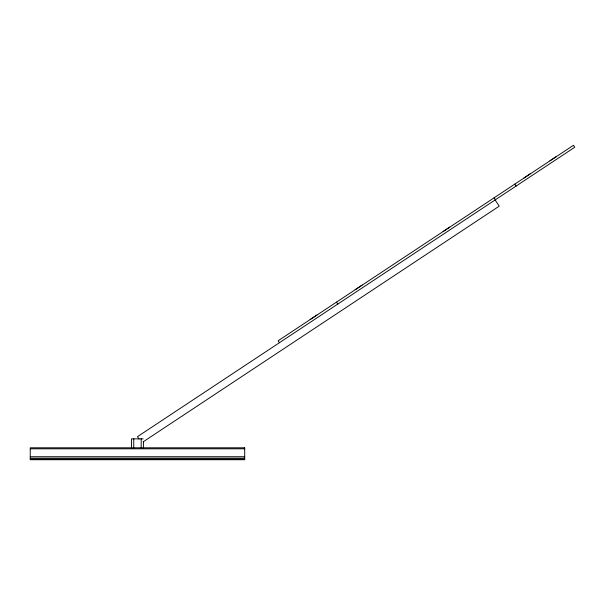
<?xml version="1.0" encoding="UTF-8"?>
<svg xmlns="http://www.w3.org/2000/svg" width="605" height="605" viewBox="0 0 605 605"><rect width="100%" height="100%" fill="white"/><g stroke="black" fill="none" stroke-linecap="round" stroke-linejoin="round"><path stroke-width="0.91" d="M310.184 319.485L316.982 314.986M355.105 289.757L362.07 285.144M443.117 231.503L449.765 227.102M523.801 178.097L530.6 173.597M549.915 160.817L556.555 156.415M143.158 441.839L499.223 206.161L495.117 199.952M143.128 438.859L131.512 438.859L131.512 447.927M30.25 448.797L244.692 448.797M30.25 456.73L244.692 456.73M30.25 458.219L244.692 458.219M30.25 459.218L244.692 459.218M514.787 184.117L516.08 186.075M494.088 197.82L495.382 199.779M336.501 302.129L337.794 304.081M279.457 342.695L278.156 340.744L573.457 145.291L574.75 147.242L137.471 436.674L139.014 439.003M143.43 441.582L143.43 447.927M141.192 438.859L141.192 447.927M133.75 438.859L133.75 447.927M244.692 447.798L30.25 447.798L30.25 459.709L244.692 459.709L244.692 447.798"/></g></svg>
